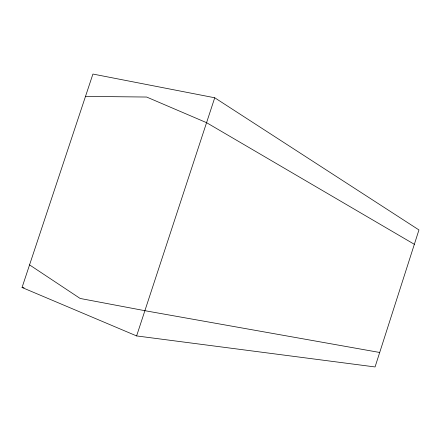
<?xml version="1.0" encoding="UTF-8"?>
<svg xmlns="http://www.w3.org/2000/svg" width="441" height="441" viewBox="0 0 441 441"><rect width="100%" height="100%" fill="white"/><g stroke="black" fill="none" stroke-linecap="round" stroke-linejoin="round"><path stroke-width="0.66" d="M136.611 335.926L214.734 97.775L92.924 74.049L22.05 287.488L136.611 335.926L375.059 366.951L418.95 229.943L214.734 97.775M85.51 96.386L146.655 97.042L206.564 122.675L414.347 244.314M379.695 352.475L144.891 310.69L80.157 298.463L29.553 264.887M22.05 287.488L24.084 287.852"/></g></svg>
